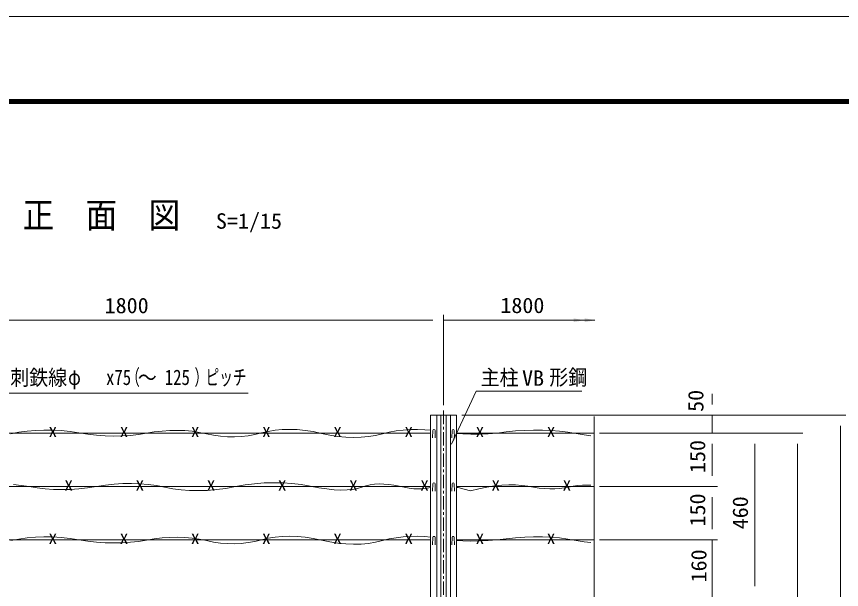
# Model space of a CAD drawing. Units: millimetres, scale not verified. Extents: x -4455 to 4455, y -3150 to 3150.
# Drawn here: x -2625 to -307, y 1542 to 3150 of the extents above; entities that cross this region are included whole.
import ezdxf
from ezdxf.enums import TextEntityAlignment as Align

# ---------------------------------------------------------------- set-up
doc = ezdxf.new("R2010")
doc.units = ezdxf.units.MM
doc.header["$LTSCALE"] = 30
doc.linetypes.add('USER1', pattern=[2, 1.25, -0.25, 0.25, -0.25])
for name, color, linetype, lineweight in [('0-0_1部材', 3, 'Continuous', 18), ('0-1_5寸法', 1, 'Continuous', 18), ('0-5_2網', 4, 'Continuous', 18), ('0-8_7詳細', 7, 'Continuous', 18), ('0-9_6文字', 3, 'Continuous', 9), ('0-A_中心線', 1, 'USER1', 18), ('0-E_0', 3, 'Continuous', 18), ('0-F_D-TTL', 7, 'Continuous', 9)]:
    doc.layers.add(name, color=color, linetype=linetype, lineweight=lineweight)
doc.styles.add('ＭＳ ゴシック', font='')
doc.styles.get('ＭＳ ゴシック').set_extended_font_data('MS Gothic')

msp = doc.modelspace()

# ---------------------------------------------------------------- linework, layer by layer
at = {"layer": '0-0_1部材', "color": 7, "lineweight": 9}
for p, q in [((-1461.72, 2030.91), (-1461.72, -579.09)), ((-1388.72, 2030.91), (-1461.72, 2030.91)), ((-1388.72, 2030.91), (-1388.72, -579.09))]:
    msp.add_line(p, q, dxfattribs=at)
at = {"layer": '0-0_1部材'}
for p, q in [((-1444.22, 2030.91), (-1444.22, -579.09)), ((-1432.72, 2030.91), (-1432.72, -579.09)), ((-1417.72, 2030.91), (-1417.72, -579.09)), ((-1406.22, 2030.91), (-1406.22, -579.09))]:
    msp.add_line(p, q, dxfattribs=at)
at = {"layer": '0-0_1部材', "color": 4}
msp.add_line((-1001.9, 662.06), (-1001.9, 2026.89), dxfattribs=at)
at = {"layer": '0-0_1部材', "color": 1}
for p, q in [((-3188.72, 1980.91), (-1461.72, 1980.91)), ((-1478.25, 1990.07), (-1461.72, 1988.5)), ((-1388.72, 1980.91), (-1001.9, 1980.91)), ((-3188.72, 1830.91), (-1461.72, 1830.91)), ((-1388.72, 1830.91), (-1001.9, 1830.91)), ((-3188.72, 1680.91), (-1461.72, 1680.91)), ((-1478.25, 1690.07), (-1461.72, 1688.5)), ((-1388.72, 1680.91), (-1001.9, 1680.91))]:
    msp.add_line(p, q, dxfattribs=at)
for points in [[(-2641.15, 1978.68), (-2618.39, 1983.09), (-2595.3, 1986.32), (-2571.88, 1988.38), (-2548.15, 1989.27), (-2524.08, 1988.98), (-2499.69, 1987.52), (-2474.98, 1984.89), (-2449.94, 1981.08), (-2424.92, 1977.22), (-2400.28, 1974.44), (-2376.02, 1972.73), (-2352.13, 1972.09), (-2328.61, 1972.53), (-2305.47, 1974.04), (-2282.71, 1976.62)], [(-2282.71, 1976.62), (-2260.32, 1980.28), (-2238.26, 1983.93), (-2216.47, 1986.47), (-2194.95, 1987.92), (-2173.71, 1988.27), (-2152.75, 1987.52), (-2132.06, 1985.67), (-2111.64, 1982.73), (-2091.51, 1978.68), (-2071.59, 1974.7), (-2051.85, 1971.94), (-2032.29, 1970.41), (-2012.9, 1970.09), (-1993.68, 1971.01), (-1974.65, 1973.14), (-1955.78, 1976.5), (-1937.09, 1981.08), (-1918.18, 1985.61), (-1898.64, 1988.8), (-1878.47, 1990.65), (-1857.69, 1991.17), (-1836.27, 1990.35), (-1814.23, 1988.2), (-1791.57, 1984.71), (-1768.28, 1979.88), (-1744.95, 1975.06), (-1722.17, 1971.57), (-1699.95, 1969.41), (-1678.27, 1968.6), (-1657.14, 1969.11), (-1636.57, 1970.97), (-1616.54, 1974.16), (-1597.06, 1978.68), (-1577.76, 1983.33), (-1558.26, 1986.87), (-1538.56, 1989.32), (-1518.66, 1990.67), (-1498.55, 1990.92), (-1478.25, 1990.07)], [(-1388.72, 1979.26), (-1371.6, 1978.15), (-1348.43, 1977.56), (-1324.58, 1977.83), (-1300.05, 1978.96), (-1274.85, 1980.94), (-1248.97, 1983.79), (-1222.97, 1986.58), (-1197.39, 1988.42), (-1172.24, 1989.3), (-1147.52, 1989.22), (-1123.22, 1988.18), (-1099.35, 1986.18), (-1075.91, 1983.22), (-1052.9, 1979.31), (-1030.32, 1975.49), (-1011.52, 1973.22)], [(-2186.4, 1824.34), (-2209.29, 1828.68), (-2232.05, 1833.09), (-2255.14, 1836.32), (-2278.55, 1838.38), (-2302.29, 1839.27), (-2326.36, 1838.98), (-2350.75, 1837.52), (-2375.46, 1834.89), (-2400.5, 1831.08), (-2425.52, 1827.22), (-2450.16, 1824.44), (-2474.42, 1822.73), (-2498.31, 1822.09), (-2521.82, 1822.53), (-2544.96, 1824.04), (-2567.73, 1826.62), (-2590.12, 1830.28), (-2612.18, 1833.93), (-2633.97, 1836.47)], [(-1461.72, 1827.99), (-1466.48, 1826.59), (-1475.88, 1824.89), (-1486.14, 1824), (-1497.25, 1823.9), (-1509.23, 1824.61), (-1522.06, 1826.12), (-1535.76, 1828.43), (-1550.32, 1831.54), (-1565.07, 1834.56), (-1579.34, 1836.62), (-1593.13, 1837.69), (-1606.44, 1837.8), (-1619.28, 1836.93), (-1631.64, 1835.09), (-1643.52, 1832.27), (-1654.92, 1828.48), (-1666.96, 1824.79), (-1680.76, 1822.27), (-1696.32, 1820.91), (-1713.62, 1820.71), (-1732.69, 1821.69), (-1753.51, 1823.83), (-1776.09, 1827.14), (-1800.42, 1831.62), (-1825.75, 1836.02), (-1851.34, 1839.12), (-1877.17, 1840.91), (-1903.25, 1841.4), (-1929.58, 1840.58), (-1956.16, 1838.45), (-1982.99, 1835.02), (-2010.07, 1830.28), (-2036.98, 1825.54), (-2063.32, 1822.09), (-2089.09, 1819.94), (-2114.28, 1819.1), (-2138.89, 1819.55), (-2162.93, 1821.29), (-2186.4, 1824.34)], [(-1011.52, 1834.47), (-1020.34, 1834.67), (-1034.77, 1834.33), (-1048.52, 1833.32), (-1061.6, 1831.64), (-1074.01, 1829.29), (-1086.36, 1826.97), (-1099.27, 1825.38), (-1112.74, 1824.54), (-1126.77, 1824.43), (-1141.37, 1825.06), (-1156.52, 1826.42), (-1172.23, 1828.53), (-1188.51, 1831.37), (-1205.51, 1833.97), (-1223.4, 1835.38), (-1242.18, 1835.58), (-1261.84, 1834.58), (-1282.4, 1832.37), (-1303.84, 1828.96), (-1326.17, 1824.35), (-1349.4, 1818.53)], [(-1349.4, 1818.53), (-1367.75, 1823.55), (-1384.73, 1827.51), (-1388.72, 1828.25)], [(-2641.15, 1678.68), (-2618.39, 1683.09), (-2595.3, 1686.32), (-2571.88, 1688.38), (-2548.15, 1689.27), (-2524.08, 1688.98), (-2499.69, 1687.52), (-2474.98, 1684.89), (-2449.94, 1681.08), (-2424.92, 1677.22), (-2400.28, 1674.44), (-2376.02, 1672.73), (-2352.13, 1672.09), (-2328.61, 1672.53), (-2305.47, 1674.04), (-2282.71, 1676.62)], [(-2282.71, 1676.62), (-2260.32, 1680.28), (-2238.26, 1683.93), (-2216.47, 1686.47), (-2194.95, 1687.92), (-2173.71, 1688.27), (-2152.75, 1687.52), (-2132.06, 1685.67), (-2111.64, 1682.73), (-2091.51, 1678.68), (-2071.59, 1674.7), (-2051.85, 1671.94), (-2032.29, 1670.41), (-2012.9, 1670.09), (-1993.68, 1671.01), (-1974.65, 1673.14), (-1955.78, 1676.5), (-1937.09, 1681.08), (-1918.18, 1685.61), (-1898.64, 1688.8), (-1878.47, 1690.65), (-1857.69, 1691.17), (-1836.27, 1690.35), (-1814.23, 1688.2), (-1791.57, 1684.71), (-1768.28, 1679.88), (-1744.95, 1675.06), (-1722.17, 1671.57), (-1699.95, 1669.41), (-1678.27, 1668.6), (-1657.14, 1669.11), (-1636.57, 1670.97), (-1616.54, 1674.16), (-1597.06, 1678.68), (-1577.76, 1683.33), (-1558.26, 1686.87), (-1538.56, 1689.32), (-1518.66, 1690.67), (-1498.55, 1690.92), (-1478.25, 1690.07)], [(-1388.72, 1679.26), (-1371.6, 1678.15), (-1348.43, 1677.56), (-1324.58, 1677.83), (-1300.05, 1678.96), (-1274.85, 1680.94), (-1248.97, 1683.79), (-1222.97, 1686.58), (-1197.39, 1688.42), (-1172.24, 1689.3), (-1147.52, 1689.22), (-1123.22, 1688.18), (-1099.35, 1686.18), (-1075.91, 1683.22), (-1052.9, 1679.31), (-1030.32, 1675.49), (-1011.52, 1673.22)]]:
    msp.add_lwpolyline(points, dxfattribs=at)
at = {"layer": '0-1_5寸法'}
for p, q in [((-1425.22, 2297.63), (-1031.92, 2297.63)), ((-1060.88, 2297.63), (-1000.38, 2297.63)), ((-670.33, 2060.91), (-670.33, 2090.91)), ((-1370.57, 2030.91), (-655.33, 2030.91)), ((-670.33, 1980.91), (-670.33, 2030.91)), ((-986.9, 1980.91), (-655.33, 1980.91)), ((-986.9, 1980.91), (-655.33, 1980.91)), ((-986.9, 1980.91), (-535.33, 1980.91)), ((-971.9, 1980.91), (-415.33, 1980.91)), ((-670.33, 1860.91), (-670.33, 1950.91)), ((-670.33, 1950.91), (-670.33, 1920.91)), ((-550.33, 1950.91), (-550.33, 1550.91)), ((-430.33, 1950.91), (-430.33, -249.09)), ((-986.9, 1830.91), (-655.33, 1830.91)), ((-986.9, 1830.91), (-655.33, 1830.91)), ((-670.33, 1710.91), (-670.33, 1800.91)), ((-670.33, 1710.91), (-670.33, 1740.91)), ((-986.9, 1680.91), (-655.33, 1680.91)), ((-986.9, 1680.91), (-655.33, 1680.91)), ((-670.33, 1520.91), (-670.33, 1680.91))]:
    msp.add_line(p, q, dxfattribs=at)
for points in [[(-1029.92, 2297.63), (-1059.92, 2292.42), (-1059.92, 2302.84)], [(-998.38, 2297.63), (-1028.38, 2292.42), (-1028.38, 2302.84)]]:
    msp.add_solid(points, dxfattribs=at)
at = {"layer": '0-5_2網', "color": 1}
for p, q in [((-1373.72, 2030.91), (-295.33, 2030.91)), ((-310.33, -549.09), (-310.33, 2000.91))]:
    msp.add_line(p, q, dxfattribs=at)
at = {"layer": '0-8_7詳細', "color": 1}
for p, q in [((-3195.22, 2297.63), (-1455.22, 2297.63)), ((-1425.22, 2059.27), (-1425.22, 2312.63))]:
    msp.add_line(p, q, dxfattribs=at)
at = {"layer": '0-9_6文字', "color": 7}
for points in [[(-1974.77, 2092.84), (-2717.82, 2092.84), (-2823.77, 1682.84)], [(-1037.13, 2098.31), (-1333.42, 2098.31), (-1403.25, 1949.64)]]:
    msp.add_lwpolyline(points, dxfattribs=at)
msp.add_solid([(-1404.1, 1947.83), (-1396.06, 1977.2), (-1386.63, 1972.77)], dxfattribs=at)
at = {"layer": '0-A_中心線'}
msp.add_line((-1425.22, 2043.71), (-1425.22, -632.28), dxfattribs=at)
at = {"layer": '0-E_0'}
for p, q in [((-1455.97, 1967.28), (-1455.22, 1987.78)), ((-1448.47, 1967.28), (-1449.22, 1987.78)), ((-1401.97, 1967.28), (-1401.22, 1987.78)), ((-1394.47, 1967.28), (-1395.22, 1987.78)), ((-1455.97, 1817.28), (-1455.22, 1837.78)), ((-1448.47, 1817.28), (-1449.22, 1837.78)), ((-1401.97, 1817.28), (-1401.22, 1837.78)), ((-1394.47, 1817.28), (-1395.22, 1837.78)), ((-1455.97, 1667.28), (-1455.22, 1687.78)), ((-1448.47, 1667.28), (-1449.22, 1687.78)), ((-1401.97, 1667.28), (-1401.22, 1687.78)), ((-1394.47, 1667.28), (-1395.22, 1687.78))]:
    msp.add_line(p, q, dxfattribs=at)
for centre in [(-1452.22, 1987.78), (-1398.22, 1987.78), (-1452.22, 1837.78), (-1398.22, 1837.78), (-1452.22, 1687.78), (-1398.22, 1687.78)]:
    msp.add_arc(centre, 3, 0, 180, dxfattribs=at)
at = {"layer": '0-F_D-TTL', "color": 2, "lineweight": 18}
msp.add_lwpolyline([(-4454.56, 3150.45), (4455.14, 3150.45), (4455.14, -3149.97), (-4454.56, -3149.97)], close=True, dxfattribs=at)
at = {"layer": '0-F_D-TTL'}
for points in [[(-4168.18, 2917.11), (4168.75, 2917.11), (4168.75, -2916.62), (-4168.18, -2916.62)], [(-4165.53, 2914.45), (4166.1, 2914.45), (4166.1, -2913.97), (-4165.53, -2913.97)], [(-4162.87, 2911.8), (4163.45, 2911.8), (4163.45, -2911.32), (-4162.87, -2911.32)], [(-4160.22, 2909.15), (4160.8, 2909.15), (4160.8, -2908.67), (-4160.22, -2908.67)], [(-4157.57, 2906.5), (4158.15, 2906.5), (4158.15, -2906.02), (-4157.57, -2906.02)]]:
    msp.add_lwpolyline(points, close=True, dxfattribs=at)

# ---------------------------------------------------------------- texts
at = {"layer": '0-0_1部材', "color": 1, "style": 'ＭＳ ゴシック', "width": 1.2}
for p in [(-2535.04, 1960.63), (-2335.04, 1960.63), (-2135.04, 1960.63), (-1935.04, 1960.63), (-1735.04, 1960.63), (-1535.04, 1960.63), (-1335.04, 1960.63), (-1135.04, 1960.63), (-2490.53, 1810.63), (-2290.53, 1810.63), (-2090.53, 1810.63), (-1890.53, 1810.63), (-1690.53, 1810.63), (-1490.53, 1810.63), (-1290.53, 1810.63), (-1090.53, 1810.63), (-2535.04, 1660.63), (-2335.04, 1660.63), (-2135.04, 1660.63), (-1935.04, 1660.63), (-1735.04, 1660.63), (-1535.04, 1660.63), (-1335.04, 1660.63), (-1135.04, 1660.63)]:
    msp.add_text('X', height=28.81, dxfattribs=at).set_placement(p, align=Align.BOTTOM_LEFT)
at = {"layer": '0-1_5寸法', "color": 3, "style": 'ＭＳ ゴシック', "width": 1.05}
msp.add_text('1800', height=43.33, dxfattribs=at).set_placement((-1265.81, 2304.72), align=Align.BOTTOM_LEFT)
for s, p in [('50', (-682.04, 2040.27)), ('150', (-677.01, 1868.41)), ('150', (-677.01, 1718.41)), ('460', (-557.01, 1710.41)), ('160', (-673.54, 1561.34))]:
    msp.add_text(s, height=43.33, rotation=90, dxfattribs=at).set_placement(p, align=Align.BOTTOM_LEFT)
at = {"layer": '0-8_7詳細', "color": 3, "style": 'ＭＳ ゴシック', "width": 1.05}
msp.add_text('1800', height=43.33, dxfattribs=at).set_placement((-2377.72, 2304.31), align=Align.BOTTOM_LEFT)
at = {"layer": '0-9_6文字', "color": 7, "style": 'ＭＳ ゴシック', "width": 0.9}
msp.add_text('正\u3000面\u3000図', height=72.14, dxfattribs=at).set_placement((-2608.2, 2534.96), align=Align.BOTTOM_LEFT)
at = {"layer": '0-9_6文字', "style": 'ＭＳ ゴシック'}
for s, height, width, p in [('S=1/15', 43.33, 1.05, (-2065, 2541.52)), ('有刺鉄線', 43.33, 0.9, (-2695.92, 2102.08)), ('φ   x75 \u3000 125', 43.3, 0.8, (-2480.34, 2102.72)), ('（\u3000\u3000\u3000\u3000）', 43.33, 0.65, (-2317.36, 2102.72)), ('ピッチ', 43.33, 0.65, (-2094.08, 2102.72)), ('主柱', 43.33, 0.9, (-1321.13, 2102.23)), ('VB', 43.33, 1.05, (-1204.73, 2100.42)), ('形鋼', 43.33, 0.9, (-1128.05, 2102.67)), ('～', 43.33, 0.9, (-2284.36, 2102.08))]:
    msp.add_text(s, height=height, dxfattribs=dict(at, width=width)).set_placement(p, align=Align.BOTTOM_LEFT)

doc.saveas('drawing.dxf')
